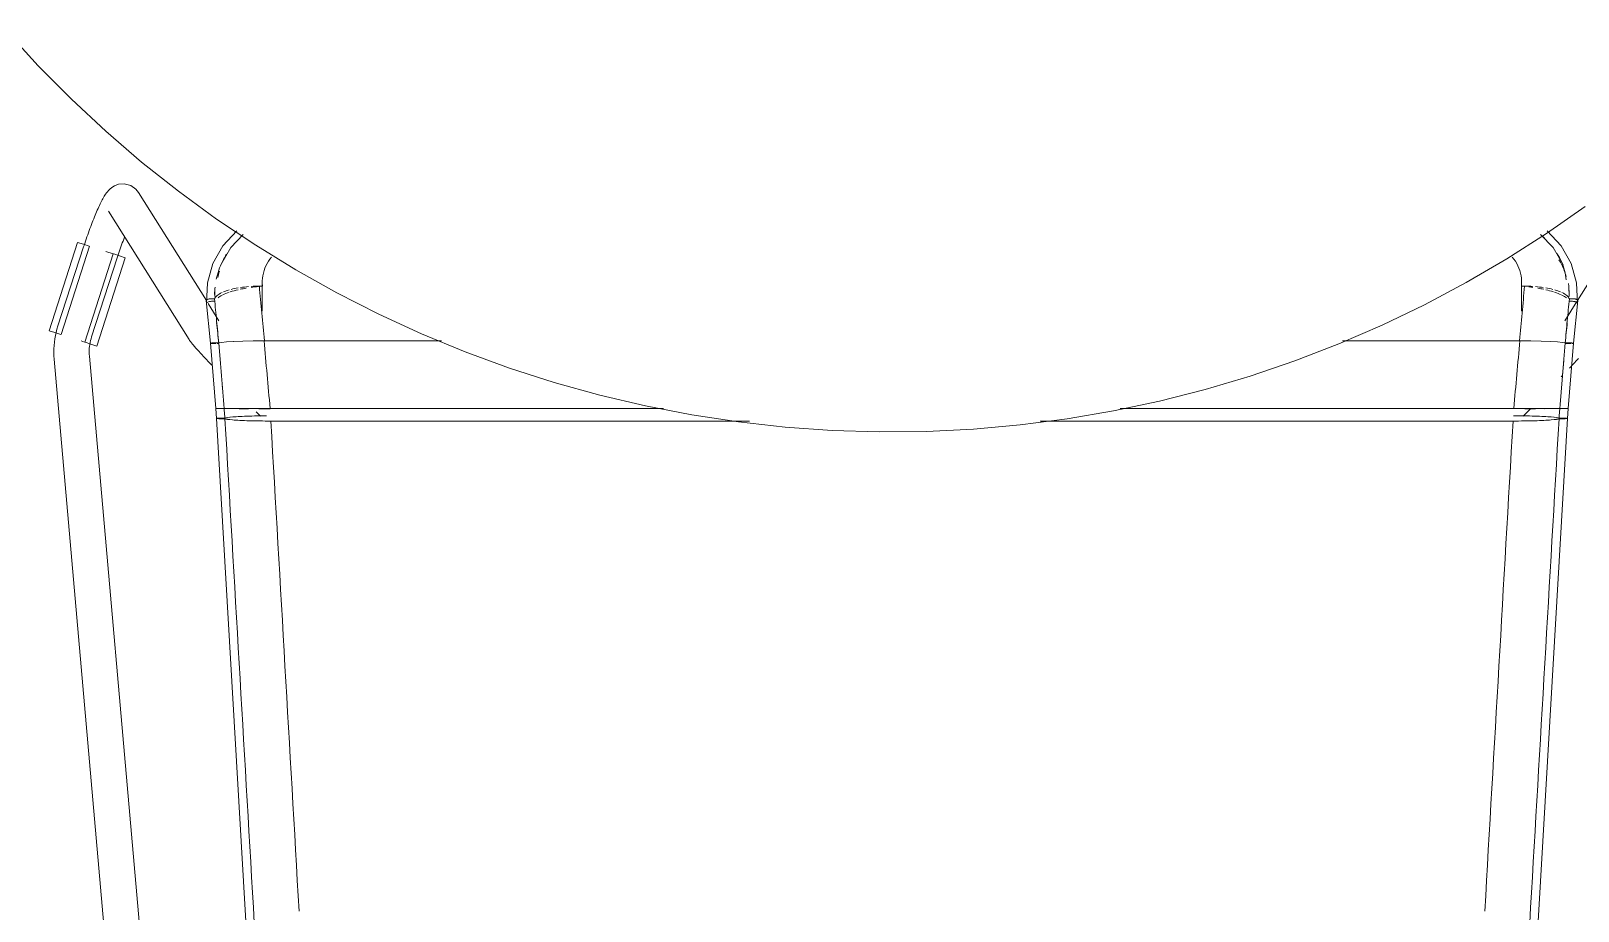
# Model space of a CAD drawing. Header units: millimetres. Extents: x 155927 to 295199, y -4084 to 97293.
# Drawn here: x 169404 to 169929, y 11743 to 12042 of the extents above; entities that cross this region are included whole.
import ezdxf

# ---------------------------------------------------------------- set-up
doc = ezdxf.new("R2010")
doc.units = ezdxf.units.MM
doc.header["$MEASUREMENT"] = 0
doc.layers.add('I-FURN', color=8, linetype='CONTINUOUS', lineweight=9)

msp = doc.modelspace()

# ---------------------------------------------------------------- linework, layer by layer
at = {"layer": 'I-FURN'}
for p, q in [((169395.4, 12042.29), (169406.19, 12030.47)), ((169406.19, 12030.47), (169417.44, 12019.1)), ((169417.44, 12019.1), (169429.14, 12008.18)), ((169429.14, 12008.18), (169441.27, 11997.75)), ((169441.27, 11997.75), (169453.8, 11987.8)), ((169428.81, 11986.49), (169428.56, 11986.1)), ((169429.06, 11986.88), (169428.81, 11986.49)), ((169429.34, 11987.27), (169429.06, 11986.88)), ((169429.65, 11987.67), (169429.34, 11987.27)), ((169430.02, 11988.1), (169429.65, 11987.67)), ((169430.48, 11988.57), (169430.02, 11988.1)), ((169431.11, 11989.09), (169430.48, 11988.57)), ((169432.03, 11989.65), (169431.11, 11989.09)), ((169433.41, 11990.17), (169432.03, 11989.65)), ((169435.38, 11990.35), (169433.41, 11990.17)), ((169437.61, 11989.76), (169435.38, 11990.35)), ((169439.34, 11988.54), (169437.61, 11989.76)), ((169439.34, 11988.54), (169440.23, 11987.41)), ((169463.27, 11950.65), (169440.23, 11987.41)), ((169453.8, 11987.8), (169466.72, 11978.36)), ((169952.02, 11987.41), (169928.99, 11950.65)), ((169426.23, 11981.42), (169425.99, 11980.86)), ((169426.47, 11981.97), (169426.23, 11981.42)), ((169426.71, 11982.5), (169426.47, 11981.97)), ((169426.95, 11983.01), (169426.71, 11982.5)), ((169427.18, 11983.5), (169426.95, 11983.01)), ((169427.41, 11983.97), (169427.18, 11983.5)), ((169427.64, 11984.43), (169427.41, 11983.97)), ((169427.87, 11984.87), (169427.64, 11984.43)), ((169428.1, 11985.29), (169427.87, 11984.87)), ((169428.33, 11985.7), (169428.1, 11985.29)), ((169428.56, 11986.1), (169428.33, 11985.7)), ((169918.41, 11973.49), (169931.53, 11982.64)), ((169424.24, 11976.49), (169423.98, 11975.82)), ((169424.49, 11977.16), (169424.24, 11976.49)), ((169424.75, 11977.81), (169424.49, 11977.16)), ((169425, 11978.45), (169424.75, 11977.81)), ((169425.25, 11979.08), (169425, 11978.45)), ((169425.5, 11979.69), (169425.25, 11979.08)), ((169425.74, 11980.28), (169425.5, 11979.69)), ((169425.99, 11980.86), (169425.74, 11980.28)), ((169430.06, 11981.04), (169457.37, 11937.46)), ((169466.72, 11978.36), (169480.01, 11969.45)), ((169422.21, 11970.82), (169421.97, 11970.08)), ((169422.46, 11971.55), (169422.21, 11970.82)), ((169422.71, 11972.28), (169422.46, 11971.55)), ((169422.97, 11973.01), (169422.71, 11972.28)), ((169423.22, 11973.72), (169422.97, 11973.01)), ((169423.47, 11974.43), (169423.22, 11973.72)), ((169423.73, 11975.13), (169423.47, 11974.43)), ((169423.98, 11975.82), (169423.73, 11975.13)), ((169434.96, 11970.9), (169434.72, 11970.25)), ((169435.2, 11971.53), (169434.96, 11970.9)), ((169435.43, 11972.16), (169435.2, 11971.53)), ((169468.87, 11969.23), (169473.61, 11974.38)), ((169471.55, 11968.65), (169475.82, 11973.12)), ((169904.93, 11964.87), (169918.41, 11973.49)), ((169920.7, 11968.65), (169916.45, 11973.11)), ((169923.39, 11969.23), (169918.64, 11974.38)), ((169409.86, 11940.44), (169419.55, 11970.45)), ((169421.57, 11968.89), (169412.86, 11942.08)), ((169413.91, 11939.13), (169423.59, 11969.14)), ((169419.55, 11970.45), (169421.5, 11969.81)), ((169421.5, 11969.81), (169423.48, 11969.18)), ((169421.72, 11969.35), (169421.57, 11968.89)), ((169421.97, 11970.08), (169421.72, 11969.35)), ((169431.66, 11966.53), (169421.98, 11936.53)), ((169431.57, 11966.57), (169429.09, 11967.37)), ((169431.78, 11966.5), (169433.75, 11965.86)), ((169433.09, 11965.51), (169432.99, 11965.18)), ((169433.32, 11966.2), (169433.09, 11965.51)), ((169433.55, 11966.89), (169433.32, 11966.2)), ((169433.79, 11967.58), (169433.55, 11966.89)), ((169433.75, 11965.86), (169435.71, 11965.23)), ((169434.02, 11968.26), (169433.79, 11967.58)), ((169434.25, 11968.93), (169434.02, 11968.26)), ((169434.49, 11969.59), (169434.25, 11968.93)), ((169434.72, 11970.25), (169434.49, 11969.59)), ((169465.48, 11963.22), (169468.87, 11969.23)), ((169468.19, 11962.82), (169471.55, 11968.65)), ((169480.01, 11969.45), (169493.64, 11961.08)), ((169924.07, 11962.82), (169920.7, 11968.65)), ((169926.77, 11963.22), (169923.39, 11969.23)), ((169424.28, 11938.37), (169432.99, 11965.18)), ((169426.02, 11935.22), (169435.71, 11965.23)), ((169463.61, 11956.7), (169465.48, 11963.22)), ((169493.64, 11961.08), (169507.6, 11953.26)), ((169891.12, 11956.79), (169904.93, 11964.87)), ((169928.65, 11956.7), (169926.77, 11963.22)), ((169463.32, 11949.79), (169463.61, 11956.7)), ((169481.27, 11955.57), (169482.32, 11955.57)), ((169482.26, 11956.82), (169482.26, 11947.06)), ((169877, 11949.27), (169891.12, 11956.79)), ((169909.94, 11955.57), (169910.98, 11955.57)), ((169909.99, 11947.06), (169909.99, 11956.82)), ((169928.93, 11949.79), (169928.65, 11956.7)), ((169463.2, 11950.68), (169464.62, 11936.19)), ((169467.54, 11943.83), (169463.87, 11949.68)), ((169507.6, 11953.26), (169521.85, 11946)), ((169928.77, 11950.31), (169924.71, 11943.83)), ((169929.06, 11950.68), (169927.64, 11936.19)), ((169521.85, 11946), (169536.39, 11939.32)), ((169862.59, 11942.32), (169877, 11949.27)), ((169411.82, 11939.81), (169409.86, 11940.44)), ((169413.79, 11939.17), (169411.82, 11939.81)), ((169412.25, 11939.88), (169412, 11938.76)), ((169412.53, 11940.98), (169412.25, 11939.88)), ((169412.86, 11942.08), (169412.53, 11940.98)), ((169536.39, 11939.32), (169551.18, 11933.23)), ((169847.91, 11935.96), (169862.59, 11942.32)), ((169411.48, 11934.23), (169411.47, 11933.09)), ((169411.54, 11935.37), (169411.48, 11934.23)), ((169411.65, 11936.51), (169411.54, 11935.37)), ((169411.8, 11937.64), (169411.65, 11936.51)), ((169412, 11938.76), (169411.8, 11937.64)), ((169421.88, 11936.56), (169420.71, 11936.94)), ((169424.07, 11935.85), (169422.09, 11936.49)), ((169423.47, 11933.79), (169423.51, 11934.45)), ((169423.47, 11933.13), (169423.47, 11933.79)), ((169423.51, 11934.45), (169423.57, 11935.11)), ((169423.57, 11935.11), (169423.66, 11935.77)), ((169423.66, 11935.77), (169423.77, 11936.42)), ((169423.77, 11936.42), (169423.91, 11937.07)), ((169423.91, 11937.07), (169424.08, 11937.71)), ((169426.02, 11935.22), (169424.07, 11935.85)), ((169424.08, 11937.71), (169424.27, 11938.34)), ((169424.27, 11938.34), (169424.28, 11938.37)), ((169457.37, 11937.46), (169457.58, 11937.13)), ((169457.58, 11937.13), (169457.77, 11936.88)), ((169457.77, 11936.88), (169457.94, 11936.65)), ((169457.94, 11936.65), (169458.12, 11936.43)), ((169458.12, 11936.43), (169458.3, 11936.2)), ((169458.3, 11936.2), (169458.49, 11935.97)), ((169458.49, 11935.97), (169458.69, 11935.73)), ((169458.69, 11935.73), (169458.9, 11935.48)), ((169458.9, 11935.48), (169459.13, 11935.21)), ((169459.13, 11935.21), (169459.37, 11934.93)), ((169459.37, 11934.93), (169459.63, 11934.64)), ((169459.63, 11934.64), (169459.9, 11934.33)), ((169459.9, 11934.33), (169460.19, 11934.01)), ((169460.19, 11934.01), (169460.49, 11933.67)), ((169464.62, 11936.19), (169464.69, 11936.22)), ((169464.69, 11936.22), (169464.62, 11936.19)), ((169464.62, 11936.19), (169466.45, 11913.99)), ((169464.62, 11936.19), (169464.68, 11936.17)), ((169464.69, 11936.17), (169464.62, 11936.19)), ((169464.68, 11936.17), (169464.87, 11936.14)), ((169464.88, 11936.24), (169464.69, 11936.22)), ((169464.87, 11936.14), (169464.69, 11936.17)), ((169464.87, 11936.14), (169465.16, 11936.12)), ((169465.17, 11936.12), (169464.87, 11936.14)), ((169465.17, 11936.26), (169464.88, 11936.24)), ((169464.88, 11936.24), (169465.18, 11936.26)), ((169465.16, 11936.12), (169465.54, 11936.1)), ((169465.56, 11936.28), (169465.17, 11936.26)), ((169465.55, 11936.1), (169465.17, 11936.12)), ((169465.18, 11936.26), (169465.56, 11936.28)), ((169465.54, 11936.1), (169466, 11936.09)), ((169466, 11936.09), (169465.55, 11936.1)), ((169466.01, 11936.29), (169465.56, 11936.28)), ((169465.56, 11936.28), (169466.01, 11936.29)), ((169466, 11936.09), (169466.49, 11936.09)), ((169466.49, 11936.09), (169466, 11936.09)), ((169466.5, 11936.29), (169466.01, 11936.29)), ((169466.01, 11936.29), (169466.51, 11936.29)), ((169467, 11936.29), (169466.5, 11936.29)), ((169466.51, 11936.29), (169467, 11936.29)), ((169466.98, 11936.09), (169467.46, 11936.1)), ((169467.46, 11936.1), (169466.99, 11936.09)), ((169467.47, 11936.28), (169467, 11936.29)), ((169467, 11936.29), (169467.47, 11936.28)), ((169467.47, 11936.28), (169468.36, 11936.48)), ((169468.36, 11936.48), (169467.47, 11936.28)), ((169470.1, 11936.66), (169468.36, 11936.48)), ((169468.36, 11936.48), (169470.08, 11936.65)), ((169470.09, 11936.66), (169472.53, 11936.8)), ((169472.58, 11936.81), (169470.1, 11936.66)), ((169472.57, 11936.81), (169475.61, 11936.92)), ((169475.67, 11936.92), (169472.58, 11936.81)), ((169475.67, 11936.92), (169479.11, 11936.99)), ((169479.11, 11936.99), (169475.67, 11936.92)), ((169482.97, 11937.02), (169479.21, 11937)), ((169479.21, 11936.99), (169482.85, 11937.02)), ((169543.08, 11937.02), (169482.97, 11937.02)), ((169482.97, 11937.02), (169543.08, 11937.02)), ((169832.99, 11930.18), (169847.91, 11935.96)), ((169909.29, 11937.02), (169849.17, 11937.02)), ((169849.17, 11937.02), (169909.29, 11937.02)), ((169913.05, 11937), (169909.29, 11937.02)), ((169909.41, 11937.02), (169913.05, 11936.99)), ((169913.14, 11936.99), (169916.58, 11936.92)), ((169916.58, 11936.92), (169913.15, 11936.99)), ((169919.68, 11936.81), (169916.58, 11936.92)), ((169916.65, 11936.92), (169919.68, 11936.81)), ((169922.16, 11936.66), (169919.68, 11936.81)), ((169919.72, 11936.8), (169922.16, 11936.66)), ((169923.89, 11936.48), (169922.16, 11936.66)), ((169922.18, 11936.65), (169923.89, 11936.48)), ((169924.79, 11936.28), (169923.89, 11936.48)), ((169923.9, 11936.48), (169924.78, 11936.28)), ((169924.78, 11936.28), (169925.25, 11936.29)), ((169925.26, 11936.29), (169924.79, 11936.28)), ((169924.8, 11936.1), (169925.27, 11936.09)), ((169925.27, 11936.09), (169924.8, 11936.1)), ((169925.25, 11936.29), (169925.75, 11936.29)), ((169925.75, 11936.29), (169925.26, 11936.29)), ((169925.27, 11936.09), (169925.77, 11936.09)), ((169925.76, 11936.09), (169925.27, 11936.09)), ((169926.24, 11936.29), (169925.75, 11936.29)), ((169925.75, 11936.29), (169926.24, 11936.29)), ((169926.25, 11936.09), (169925.76, 11936.09)), ((169925.77, 11936.09), (169926.26, 11936.09)), ((169927.63, 11936.19), (169925.81, 11913.99)), ((169926.7, 11936.28), (169926.24, 11936.29)), ((169926.24, 11936.29), (169926.69, 11936.28)), ((169926.71, 11936.1), (169926.25, 11936.09)), ((169926.26, 11936.09), (169926.71, 11936.1)), ((169926.69, 11936.28), (169927.08, 11936.26)), ((169927.08, 11936.26), (169926.7, 11936.28)), ((169927.38, 11936.24), (169927.08, 11936.26)), ((169927.08, 11936.26), (169927.37, 11936.24)), ((169927.09, 11936.12), (169927.38, 11936.14)), ((169927.38, 11936.14), (169927.09, 11936.12)), ((169927.57, 11936.22), (169927.38, 11936.24)), ((169927.38, 11936.14), (169927.57, 11936.17)), ((169927.57, 11936.17), (169927.38, 11936.14)), ((169927.56, 11936.22), (169927.63, 11936.19)), ((169927.64, 11936.19), (169927.57, 11936.22)), ((169927.57, 11936.17), (169927.64, 11936.19)), ((169927.63, 11936.19), (169927.57, 11936.17)), ((169411.47, 11933.09), (169411.5, 11931.95)), ((169411.5, 11931.95), (169411.57, 11930.81)), ((169411.57, 11930.81), (169411.58, 11930.76)), ((169411.58, 11930.76), (169450.52, 11487.43)), ((169423.48, 11932.47), (169423.47, 11933.13)), ((169423.53, 11931.81), (169423.48, 11932.47)), ((169460.83, 11507.3), (169423.53, 11931.81)), ((169460.49, 11933.67), (169460.81, 11933.32)), ((169460.81, 11933.32), (169461.14, 11932.96)), ((169461.14, 11932.96), (169461.48, 11932.58)), ((169461.48, 11932.58), (169461.84, 11932.19)), ((169461.84, 11932.19), (169462.21, 11931.79)), ((169462.21, 11931.79), (169462.59, 11931.37)), ((169462.59, 11931.37), (169462.98, 11930.95)), ((169462.98, 11930.95), (169463.38, 11930.51)), ((169463.38, 11930.51), (169463.79, 11930.07)), ((169463.79, 11930.07), (169464.22, 11929.61)), ((169464.22, 11929.61), (169464.65, 11929.15)), ((169464.65, 11929.15), (169465.09, 11928.68)), ((169551.18, 11933.23), (169566.21, 11927.73)), ((169817.85, 11925.01), (169832.99, 11930.18)), ((169927.16, 11928.68), (169926.72, 11928.2)), ((169927.61, 11929.15), (169927.16, 11928.68)), ((169928.04, 11929.61), (169927.61, 11929.15)), ((169928.46, 11930.07), (169928.04, 11929.61)), ((169928.87, 11930.51), (169928.46, 11930.07)), ((169929.28, 11930.95), (169928.87, 11930.51)), ((169566.21, 11927.73), (169581.44, 11922.84)), ((169802.51, 11920.45), (169817.85, 11925.01)), ((169923.9, 11925.23), (169923.42, 11924.73)), ((169926.72, 11928.2), (169926.26, 11927.72)), ((169581.44, 11922.84), (169596.86, 11918.56)), ((169596.86, 11918.56), (169612.43, 11914.9)), ((169787.01, 11916.5), (169802.51, 11920.45)), ((169466.72, 11910.63), (169466.45, 11913.99)), ((169466.52, 11913.99), (169466.45, 11913.99)), ((169466.45, 11913.99), (169466.52, 11913.99)), ((169466.51, 11913.99), (169466.45, 11913.99)), ((169466.45, 11913.99), (169466.51, 11913.99)), ((169466.7, 11913.99), (169467, 11914)), ((169466.99, 11914), (169466.7, 11913.99)), ((169467.37, 11914), (169466.99, 11914)), ((169467, 11914), (169467.38, 11914)), ((169467.38, 11913.98), (169467, 11913.98)), ((169467, 11913.98), (169467.38, 11913.98)), ((169467.83, 11914), (169467.37, 11914)), ((169467.38, 11914), (169467.83, 11914)), ((169467.84, 11913.98), (169467.38, 11913.98)), ((169467.38, 11913.98), (169467.83, 11913.98)), ((169467.83, 11914), (169468.32, 11914)), ((169468.32, 11914), (169467.83, 11914)), ((169467.83, 11913.98), (169468.32, 11913.98)), ((169468.33, 11913.98), (169467.84, 11913.98)), ((169468.32, 11914), (169468.82, 11914)), ((169468.81, 11914), (169468.32, 11914)), ((169468.32, 11913.98), (169468.82, 11913.98)), ((169468.82, 11913.98), (169468.33, 11913.98)), ((169469.29, 11914), (169468.81, 11914)), ((169468.82, 11914), (169469.29, 11914)), ((169469.29, 11913.98), (169468.82, 11913.98)), ((169468.82, 11913.98), (169469.29, 11913.98)), ((169469.29, 11914), (169470.18, 11914.01)), ((169470.17, 11914.01), (169469.29, 11914)), ((169471.92, 11914.03), (169470.17, 11914.01)), ((169470.18, 11914.01), (169471.92, 11914.03)), ((169471.94, 11913.95), (169470.19, 11913.97)), ((169470.19, 11913.97), (169471.94, 11913.95)), ((169471.92, 11914.03), (169474.42, 11914.04)), ((169474.42, 11914.04), (169471.92, 11914.03)), ((169474.44, 11913.94), (169471.94, 11913.95)), ((169471.94, 11913.95), (169474.44, 11913.94)), ((169477.56, 11914.05), (169474.42, 11914.04)), ((169474.43, 11914.04), (169477.56, 11914.05)), ((169477.56, 11913.93), (169474.44, 11913.94)), ((169474.44, 11913.94), (169477.56, 11913.93)), ((169477.56, 11914.05), (169481.12, 11914.05)), ((169481.12, 11914.05), (169477.56, 11914.05)), ((169480.21, 11912.91), (169481.69, 11911.38)), ((169481.12, 11914.05), (169484.91, 11914.05)), ((169484.91, 11914.05), (169481.12, 11914.05)), ((169484.9, 11913.93), (169481.12, 11913.93)), ((169481.12, 11913.93), (169484.9, 11913.93)), ((169484.91, 11914.05), (169618.55, 11914.05)), ((169618.55, 11914.05), (169484.91, 11914.05)), ((169612.43, 11914.9), (169628.14, 11911.86)), ((169755.59, 11910.49), (169771.36, 11913.18)), ((169771.36, 11913.18), (169787.01, 11916.5)), ((169773.6, 11914.05), (169907.34, 11914.05)), ((169907.34, 11914.05), (169773.6, 11914.05)), ((169907.34, 11914.05), (169911.13, 11914.05)), ((169911.13, 11914.05), (169907.34, 11914.05)), ((169910.57, 11911.38), (169913.14, 11914.05)), ((169911.13, 11914.05), (169914.7, 11914.05)), ((169914.7, 11914.05), (169911.13, 11914.05)), ((169914.69, 11913.93), (169911.13, 11913.93)), ((169911.13, 11913.93), (169914.69, 11913.93)), ((169914.7, 11914.05), (169917.83, 11914.04)), ((169917.83, 11914.04), (169914.7, 11914.05)), ((169920.31, 11913.95), (169917.81, 11913.94)), ((169917.82, 11913.94), (169920.32, 11913.95)), ((169917.83, 11914.04), (169920.33, 11914.03)), ((169920.33, 11914.03), (169917.83, 11914.04)), ((169922.06, 11913.97), (169920.31, 11913.95)), ((169920.32, 11913.95), (169922.07, 11913.97)), ((169922.08, 11914.01), (169920.33, 11914.03)), ((169920.34, 11914.03), (169922.08, 11914.01)), ((169922.08, 11914.01), (169922.97, 11914)), ((169922.97, 11914), (169922.08, 11914.01)), ((169923.43, 11913.98), (169922.96, 11913.98)), ((169922.96, 11913.98), (169923.43, 11913.98)), ((169922.97, 11914), (169923.44, 11914)), ((169923.44, 11914), (169922.97, 11914)), ((169923.93, 11913.98), (169923.43, 11913.98)), ((169923.43, 11913.98), (169923.93, 11913.98)), ((169923.44, 11914), (169923.93, 11914)), ((169923.94, 11914), (169923.44, 11914)), ((169923.93, 11914), (169924.42, 11914)), ((169924.42, 11913.98), (169923.93, 11913.98)), ((169923.93, 11913.98), (169924.42, 11913.98)), ((169924.43, 11914), (169923.94, 11914)), ((169924.42, 11914), (169924.88, 11914)), ((169924.87, 11913.98), (169924.42, 11913.98)), ((169924.42, 11913.98), (169924.87, 11913.98)), ((169924.88, 11914), (169924.43, 11914)), ((169925.25, 11913.98), (169924.87, 11913.98)), ((169924.87, 11913.98), (169925.26, 11913.98)), ((169924.88, 11914), (169925.26, 11914)), ((169925.26, 11914), (169924.88, 11914)), ((169925.55, 11913.99), (169925.25, 11913.98)), ((169925.26, 11914), (169925.55, 11913.99)), ((169925.55, 11913.99), (169925.26, 11914)), ((169925.26, 11913.98), (169925.55, 11913.99)), ((169925.54, 11910.63), (169925.8, 11913.99)), ((169925.55, 11913.99), (169925.74, 11913.99)), ((169925.74, 11913.99), (169925.55, 11913.99)), ((169925.55, 11913.99), (169925.74, 11913.99)), ((169925.74, 11913.99), (169925.55, 11913.99)), ((169925.74, 11913.99), (169925.8, 11913.99)), ((169925.8, 11913.99), (169925.74, 11913.99)), ((169925.74, 11913.99), (169925.81, 11913.99)), ((169925.81, 11913.99), (169925.74, 11913.99)), ((169466.79, 11910.66), (169466.72, 11910.63)), ((169466.72, 11910.63), (169486.01, 11578.72)), ((169466.72, 11910.63), (169466.79, 11910.6)), ((169466.98, 11910.69), (169466.79, 11910.66)), ((169466.79, 11910.6), (169466.98, 11910.58)), ((169467.27, 11910.71), (169466.98, 11910.69)), ((169466.98, 11910.58), (169467.27, 11910.55)), ((169467.66, 11910.73), (169467.27, 11910.71)), ((169467.27, 11910.55), (169467.65, 11910.54)), ((169467.65, 11910.54), (169468.1, 11910.53)), ((169468.11, 11910.74), (169467.66, 11910.73)), ((169468.1, 11910.53), (169468.59, 11910.52)), ((169468.6, 11910.74), (169468.11, 11910.74)), ((169468.59, 11910.52), (169469.09, 11910.52)), ((169469.09, 11910.74), (169468.6, 11910.74)), ((169469.56, 11910.73), (169469.09, 11910.74)), ((169469.09, 11910.52), (169469.56, 11910.53)), ((169470.47, 11910.94), (169469.56, 11910.73)), ((169469.56, 11910.53), (169470.45, 11910.32)), ((169470.45, 11910.32), (169472.19, 11910.13)), ((169472.22, 11911.13), (169470.47, 11910.94)), ((169472.19, 11910.13), (169474.7, 11909.97)), ((169474.71, 11911.3), (169472.22, 11911.13)), ((169474.7, 11909.97), (169477.83, 11909.84)), ((169477.83, 11911.42), (169474.71, 11911.3)), ((169481.38, 11911.5), (169477.83, 11911.42)), ((169477.83, 11909.84), (169481.39, 11909.76)), ((169483.64, 11911.52), (169481.38, 11911.5)), ((169481.39, 11909.76), (169485.18, 11909.74)), ((169485.18, 11909.74), (169647.77, 11909.74)), ((169647.77, 11909.74), (169485.18, 11909.74)), ((169628.14, 11911.86), (169643.96, 11909.46)), ((169643.96, 11909.46), (169659.86, 11907.69)), ((169659.86, 11907.69), (169675.82, 11906.56)), ((169723.79, 11907), (169739.72, 11908.42)), ((169739.72, 11908.42), (169755.59, 11910.49)), ((169746.5, 11909.74), (169907.08, 11909.74)), ((169907.08, 11909.74), (169746.5, 11909.74)), ((169925.53, 11910.63), (169906.24, 11578.72)), ((169907.08, 11909.74), (169910.86, 11909.76)), ((169910.87, 11911.5), (169907.19, 11911.53)), ((169910.86, 11909.76), (169914.43, 11909.84)), ((169914.42, 11911.42), (169910.87, 11911.5)), ((169917.54, 11911.3), (169914.42, 11911.42)), ((169914.43, 11909.84), (169917.56, 11909.97)), ((169920.04, 11911.13), (169917.54, 11911.3)), ((169917.56, 11909.97), (169920.06, 11910.13)), ((169921.79, 11910.94), (169920.04, 11911.13)), ((169920.06, 11910.13), (169921.81, 11910.32)), ((169922.69, 11910.73), (169921.79, 11910.94)), ((169921.81, 11910.32), (169922.7, 11910.53)), ((169923.16, 11910.74), (169922.69, 11910.73)), ((169922.7, 11910.53), (169923.17, 11910.52)), ((169923.66, 11910.74), (169923.16, 11910.74)), ((169923.17, 11910.52), (169923.66, 11910.52)), ((169924.15, 11910.74), (169923.66, 11910.74)), ((169923.66, 11910.52), (169924.15, 11910.53)), ((169924.6, 11910.73), (169924.15, 11910.74)), ((169924.15, 11910.53), (169924.6, 11910.54)), ((169924.98, 11910.71), (169924.6, 11910.73)), ((169924.6, 11910.54), (169924.99, 11910.55)), ((169925.27, 11910.69), (169924.98, 11910.71)), ((169924.99, 11910.55), (169925.28, 11910.58)), ((169925.46, 11910.66), (169925.27, 11910.69)), ((169925.28, 11910.58), (169925.47, 11910.6)), ((169925.53, 11910.63), (169925.46, 11910.66)), ((169925.47, 11910.6), (169925.53, 11910.63)), ((169675.82, 11906.56), (169691.81, 11906.06)), ((169691.81, 11906.06), (169707.81, 11906.21)), ((169707.81, 11906.21), (169723.79, 11907))]:
    msp.add_line(p, q, dxfattribs=at)
for points in [[(169916.39, 11973.09), (169916.85, 11972.7), (169917.31, 11972.31), (169917.76, 11971.92)], [(169467.7, 11960.64), (169467.44, 11959.93), (169467.26, 11959.2), (169467.13, 11958.47)], [(169466.07, 11952.77), (169466.08, 11953.6), (169466.12, 11954.42), (169466.2, 11955.24)], [(169471.68, 11954.47), (169472.42, 11954.66), (169473.23, 11954.82), (169474.06, 11954.97)], [(169476.74, 11954.89), (169476.06, 11954.77), (169475.4, 11954.64), (169474.74, 11954.51)], [(169474.91, 11955.11), (169475.76, 11955.23), (169476.64, 11955.34), (169477.55, 11955.41)], [(169480.96, 11955.46), (169480.11, 11955.37), (169479.28, 11955.27), (169478.46, 11955.15)], [(169478.48, 11955.47), (169479.39, 11955.53), (169480.32, 11955.57), (169481.27, 11955.57)], [(169481.27, 11955.57), (169481.53, 11952.55), (169482.07, 11946.4), (169482.66, 11940.16), (169482.97, 11937.02)], [(169482.32, 11955.57), (169482.27, 11956.08), (169482.25, 11956.59), (169482.26, 11957.1)], [(169910.98, 11955.57), (169910.72, 11952.55), (169910.18, 11946.4), (169909.59, 11940.16), (169909.29, 11937.02)], [(169909.99, 11957.09), (169910, 11956.59), (169909.98, 11956.08), (169909.94, 11955.57)], [(169910.98, 11955.57), (169911.93, 11955.57), (169912.86, 11955.53), (169913.77, 11955.47)], [(169913.82, 11955.16), (169913.35, 11955.22), (169912.88, 11955.28), (169912.4, 11955.32)], [(169914.7, 11955.41), (169915.6, 11955.33), (169916.49, 11955.23), (169917.34, 11955.11)], [(169917.51, 11954.51), (169916.86, 11954.65), (169916.2, 11954.79), (169915.51, 11954.91)], [(169918.19, 11954.97), (169919.03, 11954.83), (169919.84, 11954.66), (169920.57, 11954.47)], [(169925.88, 11956.52), (169926.07, 11955.29), (169926.1, 11954.03), (169926.11, 11952.77)], [(169466.03, 11951.24), (169466.18, 11951.63), (169466.74, 11952.38), (169467.89, 11953.08), (169468.58, 11953.41)], [(169466.03, 11951.24), (169466.27, 11948.8), (169466.75, 11943.84), (169467.23, 11938.81), (169467.47, 11936.28)], [(169466.18, 11954.02), (169466.12, 11953.37), (169466.11, 11952.72), (169466.12, 11952.06)], [(169468.62, 11952.55), (169467.98, 11952.24), (169467.58, 11951.92), (169467.26, 11951.6)], [(169471.04, 11953.51), (169470.23, 11953.25), (169469.42, 11952.96), (169468.86, 11952.67)], [(169469.03, 11953.61), (169469.62, 11953.85), (169470.28, 11954.09), (169471.01, 11954.29)], [(169474.08, 11954.36), (169473.16, 11954.14), (169472.22, 11953.91), (169471.37, 11953.67)], [(169920.77, 11953.66), (169919.96, 11953.91), (169919.09, 11954.14), (169918.17, 11954.35)], [(169923.39, 11952.67), (169922.76, 11952.96), (169922.01, 11953.24), (169921.19, 11953.5)], [(169921.24, 11954.29), (169921.97, 11954.09), (169922.61, 11953.85), (169923.21, 11953.6)], [(169925.21, 11951.59), (169924.8, 11951.92), (169924.28, 11952.24), (169923.64, 11952.55)], [(169926.22, 11951.24), (169925.98, 11948.8), (169925.5, 11943.84), (169925.02, 11938.81), (169924.79, 11936.28)], [(169926.18, 11952.07), (169926.16, 11952.97), (169926.1, 11953.87), (169926, 11954.76)], [(169928.87, 11949.93), (169928.83, 11949.98), (169928.71, 11950.07), (169928.41, 11950.21), (169928.03, 11950.32), (169927.57, 11950.42), (169927.08, 11950.48), (169926.58, 11950.51), (169926.27, 11950.51), (169926.12, 11950.51)], [(169466.75, 11943.18), (169466.99, 11940.84), (169467.22, 11938.47), (169467.46, 11936.1)], [(169925.5, 11943.18), (169925.27, 11940.9), (169925.04, 11938.59), (169924.82, 11936.28)], [(169468.37, 11925.15), (169468.06, 11928.8), (169467.76, 11932.45), (169467.46, 11936.1)], [(169469.29, 11914), (169468.98, 11917.72), (169468.38, 11925.15), (169467.78, 11932.58), (169467.47, 11936.28)], [(169483.88, 11925.55), (169483.54, 11929.37), (169483.19, 11933.2), (169482.85, 11937.02)], [(169909.41, 11937.02), (169909.06, 11933.2), (169908.72, 11929.38), (169908.37, 11925.55)], [(169922.97, 11914), (169923.27, 11917.72), (169923.87, 11925.15), (169924.48, 11932.58), (169924.78, 11936.28)], [(169484.91, 11914.05), (169484.57, 11917.89), (169484.22, 11921.72), (169483.88, 11925.55)], [(169908.37, 11925.55), (169908.03, 11921.72), (169907.69, 11917.89), (169907.34, 11914.05)], [(169468.77, 11920.31), (169468.73, 11920.72), (169468.7, 11921.13), (169468.67, 11921.54)], [(169469.29, 11914), (169469.33, 11913.42), (169469.42, 11912.26), (169469.51, 11911.11), (169469.56, 11910.53)], [(169469.29, 11913.98), (169469.34, 11913.44), (169469.43, 11912.36), (169469.52, 11911.27), (169469.56, 11910.73)], [(169922.96, 11913.98), (169922.92, 11913.44), (169922.83, 11912.36), (169922.74, 11911.27), (169922.69, 11910.73)], [(169922.97, 11914), (169922.92, 11913.42), (169922.83, 11912.26), (169922.74, 11911.11), (169922.7, 11910.53)], [(169488.88, 11578.53), (169485.66, 11633.77), (169479.22, 11744.36), (169472.78, 11855.13), (169469.56, 11910.53)], [(169494.76, 11743.25), (169491.57, 11798.71), (169488.37, 11854.21), (169485.18, 11909.74)], [(169907.08, 11909.74), (169903.88, 11854.21), (169900.69, 11798.68), (169897.49, 11743.25)], [(169903.38, 11578.53), (169906.6, 11633.77), (169913.04, 11744.36), (169919.48, 11855.13), (169922.7, 11910.53)], [(169922.69, 11910.73), (169923.29, 11910.75), (169924.79, 11910.74), (169925.54, 11910.67), (169925.54, 11910.63)]]:
    msp.add_open_spline(points, degree=3, dxfattribs=at)
for points, knots in [([(169466.64, 11957.92), (169467.08, 11960), (169468.05, 11962.96), (169469.61, 11965.63), (169470.14, 11966.43)], [-0.8210019, -0.8210019, -0.8210019, -0.8210019, -0.6666667, -0.5975811, -0.5975811, -0.5975811, -0.5975811]), ([(169482.32, 11955.57), (169482.1, 11957.96), (169482.73, 11961.56), (169484.66, 11964.56), (169485.43, 11965.46)], [0, 0, 0, 0, 0.3333333, 0.5, 0.5, 0.5, 0.5]), ([(169906.83, 11965.46), (169907.59, 11964.56), (169909.52, 11961.56), (169910.15, 11957.96), (169909.94, 11955.57)], [0.5, 0.5, 0.5, 0.5, 0.6666667, 1, 1, 1, 1]), ([(169922.01, 11966.7), (169922.58, 11965.81), (169924.25, 11962.99), (169924.86, 11959.88), (169925.15, 11957.74)], [0.591443, 0.591443, 0.591443, 0.591443, 0.6666667, 0.8236682, 0.8236682, 0.8236682, 0.8236682]), ([(169925.14, 11958.84), (169924.75, 11960.19), (169924.02, 11962.15), (169923.01, 11963.98), (169922.66, 11964.55)], [0.2297626, 0.2297626, 0.2297626, 0.2297626, 0.3333333, 0.3824546, 0.3824546, 0.3824546, 0.3824546]), ([(169463.25, 11950.83), (169463.26, 11950.85), (169463.31, 11950.9), (169463.41, 11950.98), (169463.61, 11951.08), (169463.93, 11951.18), (169464.32, 11951.25), (169464.68, 11951.29), (169465.05, 11951.31), (169465.5, 11951.3), (169465.86, 11951.26), (169466.03, 11951.24)], [0.5555556, 0.5555556, 0.5555556, 0.5555556, 0.5833333, 0.6180556, 0.6527778, 0.7222222, 0.7916667, 0.8263889, 0.8611111, 0.9305556, 1, 1, 1, 1]), ([(169466.14, 11950.51), (169465.91, 11950.52), (169465.43, 11950.51), (169464.67, 11950.42), (169464.01, 11950.27), (169463.57, 11950.1), (169463.42, 11949.98), (169463.38, 11949.93)], [-1, -1, -1, -1, -0.90625, -0.8125, -0.71875, -0.625, -0.5625, -0.5625, -0.5625, -0.5625]), ([(169923.7, 11953.39), (169924.38, 11953.07), (169925.51, 11952.38), (169926.07, 11951.63), (169926.22, 11951.24)], [0.6690305, 0.6690305, 0.6690305, 0.6690305, 0.8333333, 1, 1, 1, 1]), ([(169926.22, 11951.24), (169926.36, 11951.26), (169926.65, 11951.29), (169927.07, 11951.31), (169927.44, 11951.3), (169927.74, 11951.27), (169928.01, 11951.24), (169928.26, 11951.19), (169928.48, 11951.13), (169928.68, 11951.06), (169928.87, 11950.96), (169928.98, 11950.88), (169929.01, 11950.83)], [0, 0, 0, 0, 0.0555556, 0.1111111, 0.1666667, 0.1944444, 0.2222222, 0.2777778, 0.3055556, 0.3333333, 0.3888889, 0.4444444, 0.4444444, 0.4444444, 0.4444444]), ([(169922.96, 11913.98), (169923.27, 11917.67), (169923.71, 11923.01), (169924.15, 11928.34), (169924.29, 11929.99)], [0, 0, 0, 0, 0.5, 0.7233886, 0.7233886, 0.7233886, 0.7233886]), ([(169466.72, 11910.63), (169466.72, 11910.65), (169466.86, 11910.68), (169467.25, 11910.71), (169467.64, 11910.73), (169468.1, 11910.74), (169468.59, 11910.74), (169469.1, 11910.74), (169469.41, 11910.74), (169469.56, 11910.73)], [-0.5, -0.5, -0.5, -0.5, -0.375, -0.3125, -0.25, -0.1875, -0.125, -0.0625, 0, 0, 0, 0]), ([(169469.56, 11910.53), (169469.33, 11910.53), (169468.84, 11910.52), (169468.21, 11910.52), (169467.75, 11910.53), (169467.33, 11910.55), (169466.88, 11910.58), (169466.72, 11910.61), (169466.72, 11910.63)], [-1, -1, -1, -1, -0.90625, -0.8125, -0.765625, -0.71875, -0.625, -0.501507, -0.501507, -0.501507, -0.501507]), ([(169469.56, 11910.73), (169469.85, 11910.87), (169471.25, 11911.08), (169474.6, 11911.3), (169477.75, 11911.43), (169480.87, 11911.5), (169482.88, 11911.52), (169483.64, 11911.52)], [-1, -1, -1, -1, -0.6666667, -0.5, -0.3333333, -0.1666667, -0.0664381, -0.0664381, -0.0664381, -0.0664381]), ([(169485.18, 11909.74), (169483.9, 11909.74), (169481.35, 11909.76), (169477.75, 11909.83), (169474.58, 11909.96), (169471.22, 11910.18), (169469.83, 11910.39), (169469.56, 11910.53)], [-1, -1, -1, -1, -0.833333, -0.666667, -0.5, -0.333333, 0, 0, 0, 0]), ([(169922.7, 11910.53), (169922.42, 11910.39), (169921.03, 11910.18), (169917.67, 11909.96), (169914.51, 11909.83), (169910.9, 11909.76), (169908.35, 11909.74), (169907.08, 11909.74)], [-1, -1, -1, -1, -0.666667, -0.5, -0.333333, -0.166667, 0, 0, 0, 0]), ([(169907.19, 11911.53), (169909.7, 11911.52), (169913.47, 11911.47), (169917.66, 11911.3), (169921.01, 11911.08), (169922.4, 11910.87), (169922.69, 11910.73)], [-0.996036, -0.996036, -0.996036, -0.996036, -0.6666667, -0.5, -0.3333333, 0, 0, 0, 0]), ([(169925.54, 11910.63), (169925.54, 11910.61), (169925.4, 11910.58), (169925.01, 11910.55), (169924.62, 11910.54), (169924.16, 11910.52), (169923.67, 11910.52), (169923.17, 11910.52), (169922.85, 11910.53), (169922.7, 11910.53)], [-0.498493, -0.498493, -0.498493, -0.498493, -0.375, -0.3125, -0.25, -0.1875, -0.125, -0.0625, 0, 0, 0, 0])]:
    msp.add_open_spline(points, degree=3, knots=knots, dxfattribs=at)

doc.saveas('drawing.dxf')
